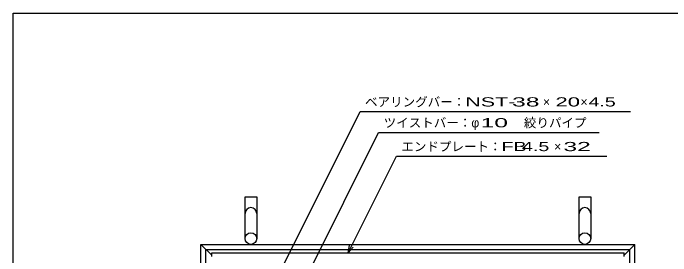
# Model space of a CAD drawing. Units: millimetres, scale not verified. Extents: x -1092 to 1039, y -770 to 632.
# Drawn here: x -1037 to -250, y 341 to 632 of the extents above; entities that cross this region are included whole.
import ezdxf
from ezdxf.enums import TextEntityAlignment as Align

# ---------------------------------------------------------------- set-up
doc = ezdxf.new("R2010")
doc.units = ezdxf.units.MM
doc.header["$LTSCALE"] = 6
for name, color, linetype, lineweight in [('0_2', 150, 'Continuous', 25), ('16', 3, 'Continuous', 25), ('19', 6, 'Continuous', 25), ('22', 4, 'Continuous', 25)]:
    doc.layers.add(name, color=color, linetype=linetype, lineweight=lineweight)
doc.styles.add('ベクトル', font='')
doc.styles.get('ベクトル').set_extended_font_data('ベクトル')

msp = doc.modelspace()

# ---------------------------------------------------------------- linework, layer by layer
at = {"layer": '0_2'}
for p, q in [((-1037.4, -687.9), (-1037.4, 632.1)), ((-1037.4, 632.1), (1038.6, 632.1))]:
    msp.add_line(p, q, dxfattribs=at)
at = {"layer": '16'}
for p, q in [((-799.6, 345.1), (-305.6, 345.1)), ((-799.6, 340.6), (-799.6, 345.1)), ((-305.6, 340.6), (-305.6, 345.1))]:
    msp.add_line(p, q, dxfattribs=at)
at = {"layer": '19'}
for p, q in [((-759.6, 362.1), (-759.6, 412.1)), ((-759.6, 412.1), (-745.6, 412.1)), ((-745.6, 412.1), (-745.6, 362.1)), ((-359.6, 362.1), (-359.6, 412.1)), ((-359.6, 412.1), (-345.6, 412.1)), ((-345.6, 412.1), (-345.6, 362.1)), ((-812.6, 355.1), (-292.6, 355.1)), ((-812.6, -164.9), (-812.6, 355.1)), ((-799.6, 342.1), (-812.6, 355.1)), ((-305.6, 342.1), (-292.6, 355.1)), ((-292.6, -164.9), (-292.6, 355.1)), ((-806.6, 349.1), (-298.6, 349.1)), ((-806.6, -158.9), (-806.6, 349.1)), ((-298.6, -158.9), (-298.6, 349.1))]:
    msp.add_line(p, q, dxfattribs=at)
for centre in [(-752.6, 362.1), (-352.6, 362.1)]:
    msp.add_circle(centre, 7, dxfattribs=at)
for centre in [(-752.6, 392.1), (-352.6, 392.1)]:
    msp.add_arc(centre, 7, 0, 180, dxfattribs=at)
at = {"layer": '22'}
for p, q in [((-779.6, 198.6), (-621.85, 514.1)), ((-621.85, 514.1), (-297.85, 514.1)), ((-719.85, 248.6), (-599.6, 489.1)), ((-599.6, 489.1), (-335.6, 489.1)), ((-636.15, 345.1), (-578.4, 460.6)), ((-578.4, 460.6), (-326.4, 460.6)), ((-636.15, 345.1), (-634.35, 353.86)), ((-636.15, 345.1), (-630.15, 351.7))]:
    msp.add_line(p, q, dxfattribs=at)

# ---------------------------------------------------------------- texts
at = {"layer": '22', "color": 2, "style": 'ベクトル'}
for s, p in [('ベアリングバー：', (-615.85, 525.8)), ('×', (-402.85, 525.8)), ('×', (-357.85, 525.8)), ('ツイストバー：', (-593.6, 500.8)), ('絞りパイプ', (-425.6, 500.8)), ('φ', (-488.6, 500.8)), ('エンドプレート：', (-572.4, 472.3)), ('×', (-389.4, 472.3))]:
    msp.add_text(s, height=11, dxfattribs=at).set_placement(p, align=Align.MIDDLE_LEFT)
for s, width, p in [('NST-', 1.75, (-495.85, 525.8)), (' 38 ', 2, (-447.85, 525.8)), ('20', 1.8, (-387.85, 525.8)), (' 4.5 ', 1.6, (-354.85, 525.8)), (' 10 ', 2, (-485.6, 500.8)), ('FB', 1.6, (-452.4, 472.3)), (' 4.5 ', 1.6, (-434.4, 472.3)), (' 32 ', 2, (-386.4, 472.3))]:
    msp.add_text(s, height=11, dxfattribs=dict(at, width=width)).set_placement(p, align=Align.MIDDLE_LEFT)

doc.saveas('drawing.dxf')
